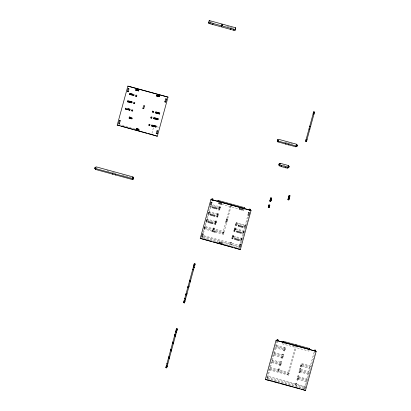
<?xml version="1.0" encoding="UTF-8"?>
<svg xmlns="http://www.w3.org/2000/svg" width="411" height="411" viewBox="0 0 411 411"><rect width="100%" height="100%" fill="white"/><g stroke="black" fill="none" stroke-linecap="round" stroke-linejoin="round"><path stroke-width="0.31" stroke-dasharray="2.06 1.54" d="M219.366 207.18L219.51 206.651L219.366 207.18L220.224 207.416M235.924 223.825L236.263 222.592L245.228 225.043L244.514 227.637L242.613 227.119M151.921 133.298L153.493 127.538M203.003 231.778L209.903 206.553M219.14 242.66L202.217 238.026L202.597 236.638M203.527 233.243L211.069 205.664M217.013 215.78L217.239 214.943L218.102 215.179L218.585 213.422L217.722 213.186L217.121 215.379M213.463 228.757L213.694 227.92L214.552 228.156L214.326 228.989M215.025 223.055L215.708 220.553L216.571 220.789L215.883 223.291M217.039 215.688L217.722 213.186M219.053 208.32L219.51 206.651M217.902 215.924L218.585 213.422M219.916 208.557L220.373 206.887L211.408 204.437M225.958 221.663L222.577 234.034L222.721 233.51L223.579 233.741M226.887 218.262L230.252 205.978M215.045 231.974L223.435 234.27L226.821 221.899M227.751 218.498L231.116 206.209L230.247 205.983L230.103 206.512M230.679 243.029L230.905 242.192L231.763 242.428L231.537 243.261M232.2 237.466L232.883 234.964L233.741 235.2L233.058 237.702M234.183 230.191L234.897 227.596L235.755 227.833L235.071 230.335M235.811 224.262L236.263 222.592M236.669 224.498L237.126 222.829L236.983 223.353L236.12 223.122M242.803 209.985L243.759 210.247L243.99 209.415M240.235 243.286L247.638 216.217M241.262 242.906L248.624 216.011M276.829 340.863L266.657 378.043L266.97 376.897L305.399 387.414L304.916 389.171L315.109 351.914M267.35 378.891L268.059 376.296L304.767 386.34L304.058 388.934L267.35 378.891L277.538 341.633M278.596 369.617L278.822 368.785L279.685 369.021L279.454 369.854M279.67 365.677L280.841 361.418L281.699 361.649L280.533 365.913L279.67 365.677L280.841 361.418M281.684 358.31L282.855 354.051L283.713 354.282L282.547 358.546L281.684 358.31L282.855 354.051M283.929 350.105L275.827 347.891L276.541 345.297L285.501 347.752L284.561 351.174L283.703 350.943L284.155 349.273M284.561 351.174L285.018 349.509L276.053 347.054M285.501 347.752L285.044 349.417L284.186 349.18L284.643 347.516L283.703 350.943M295.776 345.399L287.705 374.899L288.419 372.304L270.495 367.403L269.78 369.992L288.568 375.135L289.051 373.373L270.268 368.235M288.568 375.135L296.321 346.776M295.807 383.889L296.033 383.057L296.896 383.293L296.665 384.126M296.881 379.949L298.052 375.69L298.91 375.921L298.227 378.428L297.364 378.192L296.881 379.949L297.744 380.185L298.91 375.921M298.895 372.582L300.066 368.323L300.924 368.554L300.241 371.056L299.383 370.825L298.895 372.582L299.758 372.818L300.924 368.554M301.546 366.283L309.647 368.497L310.356 365.908L301.397 363.458L300.939 365.122L301.802 365.358L302.255 363.689L301.314 367.115L300.456 366.879L300.914 365.215L309.873 367.665M297.744 380.185L298.427 377.683L297.564 377.447L298.052 375.69M299.758 372.818L300.441 370.316L299.583 370.08L300.066 368.323M301.314 367.115L301.772 365.446M309.118 350.275L308.892 351.112L296.095 347.608M304.058 388.934L314.564 350.532M201.359 237.794L201.503 237.265M211.038 205.798L210.699 207.026L212.595 207.55M202.217 238.026L202.361 237.501M219.135 208.012L219.284 207.488L211.757 205.428M213.145 229.929L213.694 227.92M215.143 222.618L215.708 220.553M214.003 230.165L214.552 228.156M216.001 222.854L216.571 220.789M220.373 206.887L220.034 208.12L219.171 207.884M223.435 234.27L224.005 232.205L223.142 231.968M230.961 206.748L231.301 205.515M230.905 242.192L230.191 244.786L230.422 243.949L231.28 244.185L231.054 245.023L231.763 242.428M232.313 237.029L232.883 234.964M234.332 229.662L234.897 227.596M233.176 237.265L233.741 235.2M235.19 229.898L235.755 227.833M236.751 224.19L236.9 223.661L244.997 225.88M243.759 210.247L244.242 208.49M238.925 248.069L239.074 247.545M239.932 247.782L239.788 248.306L222.007 243.44M278.822 368.785L278.113 371.374L278.339 370.542L279.197 370.779L278.971 371.611L279.685 369.021M280.533 365.913L281.016 364.156L280.153 363.92M281.699 361.649L281.216 363.411L280.353 363.175M282.547 358.546L283.03 356.784L282.172 356.553M283.713 354.282L283.23 356.044L282.367 355.808M296.033 383.057L295.324 385.646L295.55 384.814L296.413 385.05L296.182 385.883L296.896 383.293M300.456 366.879L301.397 363.458M210.268 21.721L212.728 22.394M226.877 26.268L233.027 27.948M285.234 142.021L290.176 143.372M290.798 143.542L293.886 144.384M156.678 126.727L158.487 127.22M282.938 164.934L285.83 165.725M118.661 124.538L134.895 128.982M107.019 170.714L109.465 171.382M112.522 172.219L114.361 172.723M122.314 174.901L125.37 175.733M125.982 175.903L132.101 177.578M221.611 204.185L239.459 209.071M210.925 206.194L212.348 206.584M217.604 208.023L218.549 208.279M209.98 206.265L210.843 206.502M218.57 210.078L219.433 210.314M217.496 214.018L209.394 211.804L208.68 214.393L210.581 214.917M208.387 212.097L209.25 212.333M217.352 214.547L218.21 214.783M209.168 212.636L217.27 214.855M208.197 212.8L209.055 213.032M208.161 212.929L209.019 213.165M208.911 213.561L210.812 214.08M207.966 213.633L208.829 213.869M245.084 225.572L245.942 225.809M244.889 226.276L245.747 226.512M244.853 226.404L245.716 226.641M237.116 224.714L238.067 224.976M242.844 226.281L244.745 226.805M244.658 227.108L245.521 227.345M215.482 221.39L207.38 219.171L206.666 221.765L208.567 222.284M206.373 219.464L207.231 219.7M215.333 221.914L216.196 222.151M207.149 220.003L215.251 222.223M215.225 222.31L216.083 222.546M206.178 220.168L207.041 220.404M206.147 220.296L207.005 220.532M235.529 228.665L243.631 230.884L242.916 233.474L241.021 232.955M206.897 220.928L208.793 221.447M205.952 221L206.81 221.236M234.522 228.958L235.385 229.194M243.487 231.408L244.345 231.645M235.303 229.502L243.404 231.717M234.414 229.353L235.272 229.59M243.291 232.112L244.155 232.349M243.255 232.246L244.119 232.482M241.247 232.123L243.148 232.641M243.065 232.95L243.923 233.181M204.359 226.831L205.217 227.067M205.135 227.37L223.918 232.513M213.211 229.677L214.069 229.913M204.164 227.535L205.027 227.771M222.947 232.672L223.81 232.909M204.991 227.9L204.128 227.663L203.938 228.367L204.796 228.603M222.916 232.806L223.774 233.042M233.515 236.032L241.617 238.252L240.903 240.841L239.002 240.322M204.878 228.295L212.415 230.36M215.852 231.301L222.803 233.201L223.286 231.444L205.366 226.538L204.652 229.133L212.184 231.193M232.508 236.325L233.371 236.561M241.473 238.781L242.331 239.012M233.284 236.87L241.385 239.084M241.278 239.479L242.136 239.716M241.242 239.613L242.105 239.849M239.233 239.49L241.134 240.009M241.046 240.317L241.909 240.553M204.154 235.77L239.639 245.48M203.317 236.438L238.796 246.148M203.049 237.358L218.159 241.493M222.233 242.608L238.55 247.073M285.712 343.873L282.665 343.036L282.439 343.873L295.232 347.372M292.416 345.708L294.851 346.37M276.31 346.134L284.412 348.348M282.624 354.883L274.522 352.664L273.813 355.258L281.915 357.472M274.296 353.501L282.398 355.715M274.039 354.426L282.141 356.64M302.028 364.526L310.13 366.74M280.61 362.25L272.508 360.031L271.799 362.625L279.896 364.845M272.282 360.868L280.384 363.083M300.698 369.391L308.8 371.606L308.086 374.2L299.984 371.981M272.025 361.793L280.127 364.007M300.467 370.224L308.569 372.443M300.215 371.148L308.317 373.363M298.684 376.759L306.786 378.973L306.072 381.567L297.97 379.348M270.012 369.16L287.931 374.061M298.453 377.591L306.555 379.81M298.196 378.516L306.298 380.73M267.576 378.058L304.284 388.102"/><path stroke-width="0.62" d="M270.782 197.799L270.638 198.328L271.496 198.559L271.64 198.035L270.782 197.799L269.842 201.226L270.7 201.457L271.64 198.035M133.426 178.508L133.236 179.211L132.373 178.975L132.229 179.504L95.522 169.46L95.665 168.931L94.807 168.695L95.229 167.159L96.087 167.395L96.231 166.866L132.938 176.91L132.712 177.742M95.522 169.46L95.891 168.099L95.033 167.863L95.229 167.159M117.171 125.257L127.872 86.12L168.022 97.109L157.321 136.241L117.227 125.047M118.64 123.269L119.555 123.29L118.64 123.269L119.457 120.274L120.315 120.51M127.307 91.571L128.227 91.596L127.307 91.571L128.124 88.581L128.987 88.817M119.498 123.5L120.259 120.721L119.457 120.274M128.165 91.807L128.926 89.028L128.124 88.581M125.468 109.146L129.825 110.112L125.468 109.146L125.751 108.103M127.482 101.779L131.844 102.745L127.482 101.779L127.77 100.736M129.496 94.412L133.858 95.378L129.496 94.412L129.784 93.369M129.768 110.323L130.056 109.28L128.211 108.776M131.782 102.956L132.07 101.913L128.381 100.906M133.801 95.588L134.084 94.545L129.727 93.58M112.383 174.3L112.671 173.252L95.748 168.623L95.891 168.099M135.64 90.266L138.569 90.841L135.64 90.266L135.928 89.223M129.085 118.06L131.946 118.841L129.085 118.06L129.373 117.012L131.088 117.484M131.669 110.847L132.589 110.867L131.669 110.847L131.957 109.799M133.683 103.48L134.603 103.5L133.683 103.48L133.971 102.431M135.697 96.107L135.984 95.064L136.848 95.301L136.56 96.344L135.697 96.107L136.56 96.344M132.527 111.083L132.815 110.035L131.895 110.009M134.546 103.711L134.829 102.668L133.914 102.642M115.25 175.086L115.537 174.038L132.455 178.667L132.604 178.143L133.462 178.374L133.657 177.675L132.794 177.439L132.938 176.91M138.507 91.052L138.795 90.009L136.503 89.377M131.946 118.841L132.178 118.008L129.373 117.012M136.036 129.522L138.908 130.308L136.036 129.522L136.324 128.479L138.62 129.105M142.858 108.53L143.778 108.55L142.858 108.53L143.675 105.535L144.482 105.981M143.722 108.766L144.538 105.771M138.908 130.308L139.134 129.475L136.324 128.479M132.229 179.504L132.604 178.143M133.236 179.211L133.657 177.675M156.36 95.938L159.227 96.719L156.36 95.938L156.586 95.1L159.453 95.886L157.793 95.203M148.844 125.257L149.758 125.283L148.844 125.257L149.126 124.209M150.858 117.89L151.145 116.842L152.003 117.078L151.716 118.121L150.858 117.89L151.716 118.121M152.455 112.049L153.37 112.075L152.455 112.049L152.738 111.006M149.702 125.494L149.989 124.446L149.07 124.42M153.313 112.285L153.539 111.453L152.681 111.217M159.227 96.719L159.514 95.676M151.602 126.013L155.959 126.978L151.602 126.013L151.89 124.965M153.616 118.645L157.978 119.611L153.616 118.645L153.904 117.597M155.214 112.804L159.514 113.981L155.214 112.804L155.44 111.972L159.745 113.148L156.113 111.931M155.903 127.189L156.19 126.141L152.502 125.134M157.916 119.822L158.204 118.774L154.515 117.767M159.514 113.981L159.802 112.938M156.206 133.549L157.125 133.57L156.206 133.549L157.023 130.554L157.829 131.001M164.878 101.851L165.695 98.861L166.553 99.097L165.736 102.087L164.878 101.851L165.736 102.087M157.069 133.78L157.886 130.79M208.552 23.144L208.783 22.307L210.216 22.703L209.929 23.746L233.515 30.198L235.005 30.378L235.719 27.789L209.266 20.55L208.552 23.144L209.929 23.746M209.035 21.382L209.266 20.55M212.795 24.532L213.083 23.484L230.931 28.369L230.643 29.412M221.349 26.643L221.575 25.811M221.914 24.578L221.688 25.415L222.546 25.646L222.777 24.814L221.914 24.578L221.724 25.282L222.582 25.518L222.777 24.814M233.515 30.198L233.797 29.155L235.231 29.546L235.005 30.378M235.488 28.621L235.719 27.789M200.214 238.601L210.915 199.469L251.064 210.453L240.363 249.59L200.27 238.39M165.844 367.645L176.514 328.63L177.377 328.867L166.702 367.881L165.844 367.645L165.987 367.121M183.604 302.707L194.275 263.692L195.138 263.929L184.462 302.943L183.604 302.707L183.748 302.183M212.03 198.78L211.696 199.998L212.03 198.78L212.893 199.016L212.559 200.234M217.794 201.251L218.02 200.419L244.473 207.658L244.242 208.49M249.6 209.06L249.266 210.278L249.6 209.06L250.458 209.291L250.124 210.514M297.071 145.828L296.881 146.527L296.018 146.295L295.874 146.819L277.949 141.918L278.098 141.389L277.235 141.153L277.656 139.617L278.519 139.853L278.663 139.324L296.588 144.23L296.357 145.062M277.949 141.918L278.324 140.557L277.461 140.321L277.656 139.617M288.861 167.123L288.666 167.822L287.808 167.59L287.664 168.114L285.707 167.806L281.401 166.63L279.562 165.9L279.706 165.371L278.848 165.135L279.269 163.599L280.127 163.835L280.271 163.306L288.373 165.525L288.147 166.357M279.562 165.9L279.932 164.539L279.074 164.302L279.269 163.599M280.045 164.143L280.271 163.306M285.429 144.189L285.712 143.146L278.18 141.081L278.324 140.557M268.244 207.447L268.47 206.615L269.333 206.846L269.102 207.683L268.244 207.447L268.958 204.853L269.816 205.089L269.59 205.926M268.727 205.69L268.958 204.853M281.401 166.63L281.689 165.587L279.788 165.063L279.932 164.539M288.286 144.97L288.573 143.927L296.1 145.987L296.249 145.458L297.107 145.694L297.302 144.991L296.439 144.754L296.588 144.23M285.707 167.806L285.989 166.763L287.89 167.282L288.034 166.753L288.897 166.989L289.087 166.285L288.229 166.049L288.373 165.525M287.664 168.114L288.034 166.753M288.666 167.822L289.087 166.285M295.874 146.819L296.249 145.458M296.881 146.527L297.302 144.991M287.936 199.72L289.108 195.461L289.966 195.698L288.799 199.957L287.936 199.72L288.507 197.655L289.365 197.891L288.799 199.957M306.601 141.071L306.457 141.595L305.599 141.358L313.691 111.771L314.554 112.008L314.328 112.84M306.457 141.595L314.554 112.008M265.342 379.466L276.043 340.329L316.193 351.318L305.491 390.45L265.342 379.466L271.579 380.946M276.829 340.863L277.163 339.64L278.021 339.876L277.687 341.099M282.922 342.111L283.148 341.279L309.601 348.518L309.375 349.35M315.258 351.379L315.591 350.157L314.728 349.92L314.41 351.092M94.807 168.695L94.998 167.991M127.872 86.12L168.022 97.109M130.056 109.28L125.694 108.314M132.07 101.913L127.708 100.947M112.671 173.252L115.537 174.038M138.795 90.009L135.871 89.434M156.19 126.141L151.829 125.175M158.204 118.774L153.842 117.808M165.695 98.861L166.553 99.097M157.321 136.241L152.183 134.608M210.216 22.703L213.083 23.484M230.931 28.369L233.797 29.155M210.915 199.469L251.064 210.453M192.651 269.621L193.514 269.857M194.275 263.692L193.792 265.455L194.655 265.686L195.138 263.929M184.169 300.641L183.928 301.53L184.786 301.766L185.032 300.878M185.726 294.954L185.921 294.25M185.952 294.117L186.147 293.413M187.74 287.587L187.935 286.883M187.971 286.75L188.161 286.046M189.337 281.746L189.533 281.042M189.563 280.913L189.759 280.21M166.409 365.579L166.162 366.468L167.025 366.704L167.272 365.816M168.423 358.222L168.613 357.519M168.649 357.385L168.844 356.686M170.437 350.855L170.632 350.151M170.663 350.018L170.858 349.319M172.45 343.488L172.646 342.784M172.677 342.651L172.872 341.947M174.464 336.121L174.66 335.417L175.518 335.648L175.327 336.352M174.696 335.284L174.891 334.559M176.514 328.63L176.031 330.393L176.894 330.624L177.377 328.867M212.569 200.188L212.893 199.016M184.462 302.943L184.611 302.414M186.584 295.185L186.779 294.487M186.815 294.353L187.01 293.649M188.603 287.818L188.793 287.114M188.829 286.986L189.024 286.282M190.195 281.982L190.391 281.278M190.427 281.15L190.622 280.446M173.278 343.832L173.504 343.021M173.54 342.887L173.735 342.183M175.554 335.52L175.754 334.795M166.702 367.881L166.845 367.352M169.281 358.459L169.476 357.755M169.507 357.621L169.702 356.918M171.295 351.092L171.49 350.388M171.526 350.254L171.716 349.55M217.696 201.59L218.02 200.419M230.479 205.151L230.669 204.447L231.532 204.683L231.336 205.382M244.149 208.829L244.473 207.658M250.14 210.468L250.458 209.291M240.363 249.59L234.244 247.684M277.235 141.153L277.43 140.449M278.848 165.135L279.038 164.431M285.712 143.146L288.573 143.927M269.842 201.226L270.412 199.16L271.27 199.397M270.7 201.457L271.306 199.263L270.448 199.027L270.238 199.767L271.101 200.003M269.102 207.683L269.816 205.089M281.689 165.587L285.989 166.763M288.537 197.527L289.108 195.461M289.401 197.758L289.966 195.698M305.599 141.358L305.743 140.834M305.938 140.13L306.164 139.298M308.98 128.987L309.843 129.224M313.465 112.604L313.691 111.771M306.796 140.367L307.027 139.529M276.043 340.329L316.193 351.318M276.839 340.811L277.163 339.64M277.697 341.048L278.021 339.876M282.83 342.45L283.148 341.279M295.622 345.954L295.946 344.783M296.485 346.19L296.809 345.014M309.278 349.689L309.601 348.518M315.268 351.328L315.591 350.157M305.491 390.45L301.227 389.058M313.501 112.475L314.358 112.712M130.4 93.533L132.239 94.042M117.844 125.211L119.683 125.715M120.911 126.054L133.19 129.414M134.418 129.748L146.696 133.107M147.924 133.441L151.608 134.454M288.62 197.218L289.483 197.455M288.394 198.051L289.252 198.287M288.337 198.261L289.195 198.498M288.311 198.359L289.169 198.595M288.106 199.099L288.969 199.335M270.217 199.864L271.075 200.095M270.068 200.388L270.931 200.625M270.012 200.599L270.875 200.835M200.887 238.56L212.004 241.601M213.242 241.94L219.417 243.631M220.65 243.97L233.006 247.35M183.984 301.32L184.842 301.556M174.834 334.77L175.692 335.006M272.812 381.28L278.987 382.97M280.225 383.309L292.575 386.689M293.814 387.028L299.989 388.719M166.224 366.258L167.077 366.52M202.438 233.833L201.678 236.613L202.541 236.849L203.301 234.07L202.438 233.833M211.11 202.14L210.35 204.919L211.208 205.156L211.968 202.371L211.11 202.14M208.737 221.657L208.511 222.495L212.811 223.671L213.037 222.839L208.737 221.657M210.751 214.29L210.524 215.128L214.825 216.304L215.056 215.467L210.751 214.29M212.764 206.923L212.538 207.761L216.838 208.937L217.07 208.1L212.764 206.923M218.909 202.777L218.683 203.615L221.55 204.395L221.781 203.563L218.909 202.777M212.359 230.571L212.127 231.403L214.989 232.184L215.215 231.352L212.359 230.571M214.938 223.358L214.712 224.19L215.57 224.427L215.801 223.594L214.938 223.358M216.951 215.991L216.725 216.823L217.583 217.059L217.815 216.222L216.951 215.991M218.971 208.624L218.739 209.456L219.602 209.692L219.828 208.855L218.971 208.624M219.31 242.033L219.078 242.87L221.95 243.651L222.176 242.819L219.31 242.033M226.661 219.094L225.901 221.873L226.759 222.11L227.524 219.33L226.661 219.094M239.628 208.449L239.402 209.281L242.269 210.067L242.495 209.23L239.628 208.449M232.112 237.769L231.881 238.601L232.744 238.837L232.97 238.005L232.112 237.769M234.126 230.401L233.9 231.234L234.758 231.47L234.989 230.638L234.126 230.401M235.724 224.56L235.493 225.398L236.356 225.629L236.582 224.796L235.724 224.56M234.871 238.524L234.645 239.356L238.945 240.533L239.171 239.7L234.871 238.524M236.885 231.157L236.659 231.989L240.959 233.165L241.19 232.333L236.885 231.157M238.483 225.315L238.257 226.153L242.557 227.329L242.783 226.492L238.483 225.315M240.009 244.113L239.248 246.893L240.106 247.129L240.867 244.35L240.009 244.113M248.676 212.415L247.915 215.2L248.778 215.431L249.539 212.651L248.676 212.415M193.411 266.842L194.213 267.289L193.411 266.842M184.745 298.54L185.546 298.982L184.745 298.54M166.984 363.473L167.786 363.92L166.984 363.473M175.651 331.78L176.453 332.227L175.651 331.78M309.74 126.208L310.546 126.655L309.74 126.208M313.269 113.308L313.125 113.837L313.989 114.073L314.132 113.544L313.269 113.308"/></g></svg>
